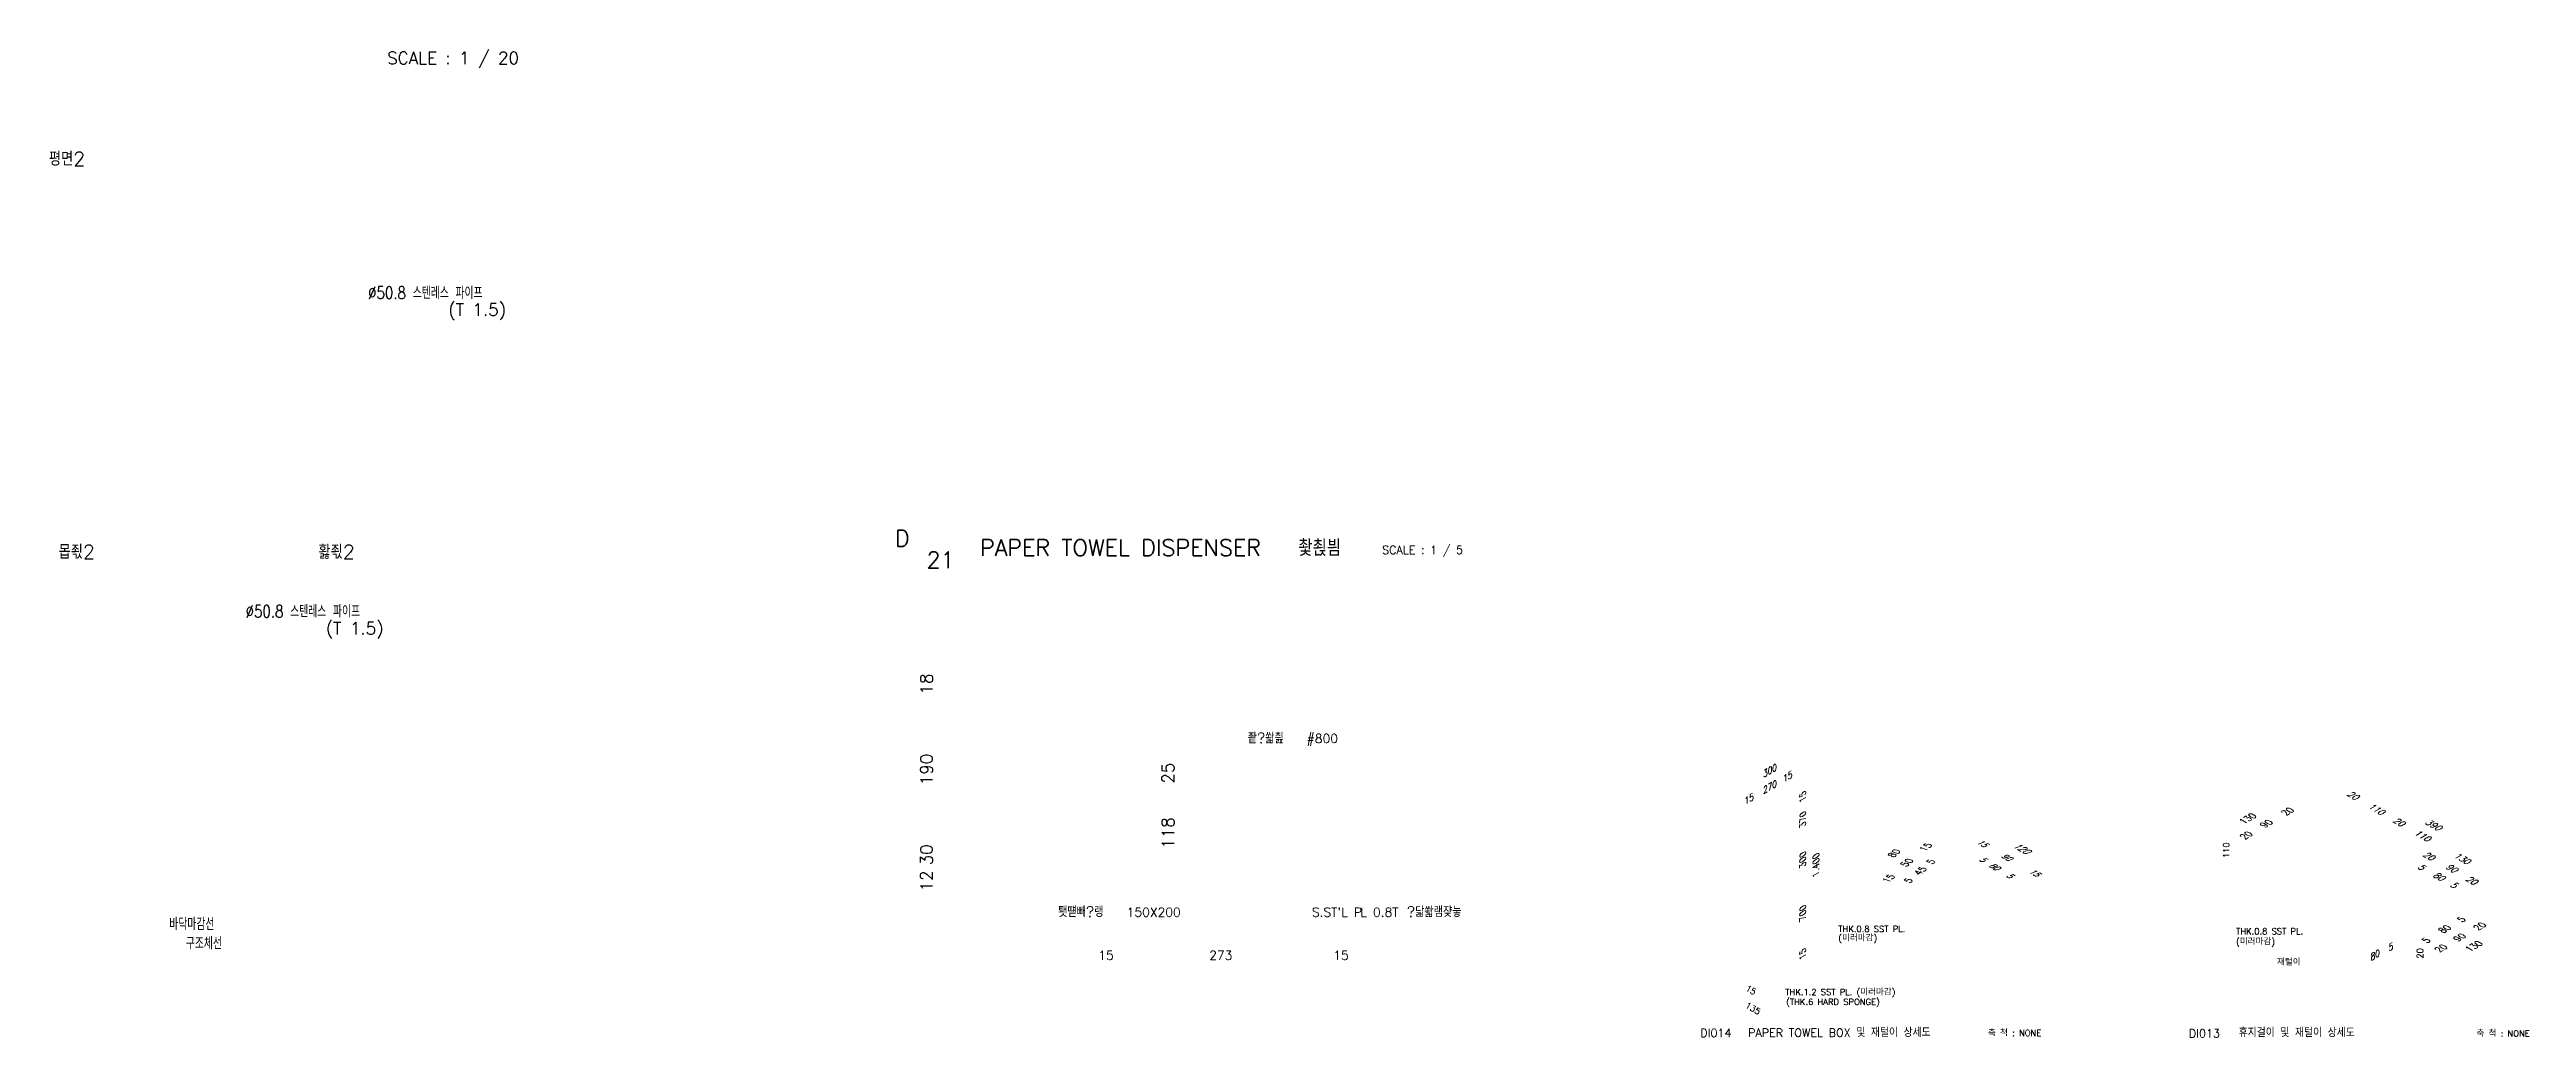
# Model space of a CAD drawing. Header units: inches. Extents: x -1249499 to 290957, y -589671 to 1013543.
# Drawn here: x -1157757 to -1151695, y 243434 to 245852 of the extents above; entities that cross this region are included whole.
import ezdxf
from ezdxf.enums import TextEntityAlignment as Align

# ---------------------------------------------------------------- set-up
doc = ezdxf.new("R2010")
doc.units = ezdxf.units.IN
doc.header["$MEASUREMENT"] = 0
for name, color, linetype in [('2DIM', 2, 'Continuous'), ('2TEXT', 3, 'Continuous'), ('3TEXT', 3, 'Continuous'), ('A-NOTE', 62, 'Continuous'), ('CON', 2, 'Continuous'), ('TEX', 7, 'Continuous'), ('text', 7, 'Continuous')]:
    doc.layers.add(name, color=color, linetype=linetype)
doc.styles.add('HDS', font='romans', dxfattribs={"height": 15, "bigfont": 'ghs'})
doc.styles.add('HS', font='romans', dxfattribs={"bigfont": 'hs'})
doc.styles.add('HS1', font='simplex', dxfattribs={"height": 30, "bigfont": 'ghs'})
doc.styles.add('HSH', font='romans', dxfattribs={"bigfont": 'hs'})
doc.styles.add('K_GEN', font='romans.shx', dxfattribs={"bigfont": 'ghs.shx'})
doc.styles.add('R14HS', font='romans.shx', dxfattribs={"bigfont": 'hsw.shx'})

msp = doc.modelspace()

# ---------------------------------------------------------------- texts
at = {"color": 3, "linetype": 'ByBlock', "style": 'HSH'}
for s, p in [('18', (-1155610.5, 244299.5)), ('190', (-1155610.5, 244090.3)), ('25', (-1155019.2, 244081.3)), ('118', (-1155019.2, 243934.8)), ('30', (-1155610.5, 243881.6)), ('12', (-1155610.5, 243817.4))]:
    msp.add_text(s, height=30, rotation=90, dxfattribs=at).set_placement(p, align=Align.MIDDLE)
at = {"layer": '2DIM', "style": 'HS1'}
for s, height, rotation, oblique, p in [('300', 15, 30, 30, (-1153562.7, 244069.9)), ('270', 15, 30, 30, (-1153562.7, 244029.9)), ('15', 15, 30, 30, (-1153513.6, 244058.2)), ('15', 15, 30, 30, (-1153608.2, 244003.6)), ('15', 15, 89.32205, 330, (-1153458.6, 244014.8)), ('20', 15, 330, 30, (-1152135.9, 244027.7)), ('370', 15, 89.32205, 330, (-1153458.6, 243952.7)), ('130', 15, 30, 330, (-1152386, 243956.4)), ('90', 15, 30, 330, (-1152334.8, 243947.1)), ('20', 15, 30, 330, (-1152283.1, 243976.9)), ('110', 15, 330, 30, (-1152083.7, 243997.3)), ('20', 15, 330, 30, (-1152023.3, 243962.7)), ('390', 15, 330, 30, (-1151944.4, 243958.7)), ('300', 15, 89.32205, 330, (-1153458.6, 243854.5)), ('1.400', 15, 89.32205, 330, (-1153426.4, 243831.4)), ('80', 15, 40, 330, (-1153244, 243874.1)), ('15', 15, 40, 330, (-1153166.5, 243889.2)), ('15', 12.99, 330, 40.73956, (-1153041.5, 243910.6)), ('120', 15, 330, 40.73956, (-1152953, 243901.6)), ('20', 15, 30, 330, (-1152384.1, 243918.4)), ('110', 15, 330, 30, (-1151971.1, 243932.3)), ('20', 15, 330, 30, (-1151950.2, 243879.4)), ('130', 15, 330, 30, (-1151874, 243876.5)), ('15', 15, 40, 330, (-1153257.4, 243812.4)), ('50', 15, 40, 330, (-1153212.5, 243851.3)), ('5', 15, 40, 330, (-1153204.1, 243811.3)), ('45', 15, 40, 330, (-1153179.7, 243831.1)), ('5', 15, 40, 330, (-1153149, 243857.5)), ('5', 13, 330, 40.73956, (-1153035.9, 243868.4)), ('80', 12.99, 330, 40.73956, (-1153012, 243853.7)), ('90', 12.99, 330, 40.73956, (-1152982.1, 243876.8)), ('5', 13, 330, 40.73956, (-1152969.5, 243828.8)), ('15', 12.99, 330, 40.73956, (-1152914, 243838.6)), ('5', 15, 330, 30, (-1151962.5, 243849.4)), ('80', 15, 330, 30, (-1151925.4, 243829.3)), ('90', 15, 330, 30, (-1151894.2, 243849.4)), ('20', 15, 330, 30, (-1151845.6, 243819.9)), ('5', 15, 330, 30, (-1151883.2, 243805.5)), ('700', 15, 89.32205, 330, (-1153458.6, 243723.4)), ('80', 15, 30, 330, (-1151898.4, 243689.2)), ('5', 15, 30, 330, (-1151852.1, 243715.8)), ('20', 15, 30, 330, (-1151812.7, 243695.9)), ('15', 15, 89.32205, 330, (-1153458.6, 243630)), ('80', 15, 30, 30, (-1152075.9, 243621.5)), ('5', 15, 30, 30, (-1152031.6, 243644.4)), ('5', 15, 30, 330, (-1151938.2, 243664.6)), ('20', 15, 30, 330, (-1151907.6, 243642)), ('90', 15, 30, 330, (-1151861.8, 243668.6)), ('130', 15, 30, 330, (-1151832.6, 243644))]:
    msp.add_text(s, height=height, rotation=rotation, dxfattribs=dict(at, oblique=oblique)).set_placement(p)
for s, rotation, p in [('110', 90, (-1152422, 243873.3)), ('20', 90, (-1151947.6, 243627.4)), ('135', 330, (-1153608.1, 243508.7)), ('15', 330, (-1153607.6, 243550.6))]:
    msp.add_text(s, height=15, rotation=rotation, dxfattribs=at).set_placement(p)
at = {"layer": '2TEXT', "style": 'HS'}
msp.add_text('SCALE : 1 / 5', height=20, dxfattribs=at).set_placement((-1154495.4, 244617.7))
at = {"layer": '3TEXT', "linetype": 'Continuous', "style": 'K_GEN'}
for s, p in [('THK.0.8 SST PL.', (-1153378.9, 243692.7)), ('THK.0.8 SST PL.', (-1152405.3, 243686.7)), ('(미러마감)', (-1153378.9, 243670.3)), ('(미러마감)', (-1152405.3, 243661.5)), ('재털이', (-1152305.4, 243611.4)), ('THK.1.2 SST PL. (미러마감)', (-1153508.5, 243538)), ('(THK.6 HARD SPONGE)', (-1153506.3, 243514.2))]:
    msp.add_text(s, height=15, dxfattribs=at).set_placement(p)
at = {"layer": '3TEXT'}
for s, height, style, p in [('PAPER TOWEL BOX 및 재털이 상세도', 20, 'K_GEN', (-1153599.8, 243436.1)), ('휴지걸이 및 재털이 상세도', 20, 'K_GEN', (-1152399, 243435.8)), ('DI014', 20, 'K_GEN', (-1153716.7, 243435.6)), ('축 척 : NONE', 15, 'HS1', (-1153012.7, 243437.9)), ('DI013', 20, 'K_GEN', (-1152521, 243434.5)), ('축 척 : NONE', 15, 'HS1', (-1151817.1, 243436.8))]:
    msp.add_text(s, height=height, dxfattribs=dict(at, style=style)).set_placement(p)
at = {"layer": 'A-NOTE', "color": 3}
for s, style, p in [('평면2', 'R14HS', (-1157758.5, 245568.1)), ('몹죇2', 'HSH', (-1157734.7, 244606.1)), ('홣죇2', 'HSH', (-1157098.7, 244606.1))]:
    msp.add_text(s, height=34.12, dxfattribs=dict(at, style=style)).set_placement(p)
at = {"layer": 'A-NOTE', "style": 'R14HS', "width": 0.8}
for s, p in [('%%c50.8 스텐레스 파이프', (-1156977.1, 245242.2)), ('%%c50.8 스텐레스 파이프', (-1157276.9, 244462.6)), ('바닥마감선', (-1157463.8, 243697.1)), ('구조체선', (-1157423.3, 243649.9))]:
    msp.add_text(s, height=30, dxfattribs=at).set_placement(p)
at = {"layer": 'A-NOTE', "style": 'R14HS'}
for p in [(-1156781, 245200.7), (-1157080.8, 244421.1)]:
    msp.add_text('(T 1.5)', height=30, dxfattribs=at).set_placement(p)
at = {"layer": 'CON', "style": 'HDS'}
for s, p in [('D', (-1155669.6, 244656.3)), ('21', (-1155576.1, 244603.3))]:
    msp.add_text(s, height=40, dxfattribs=at).set_placement(p, align=Align.MIDDLE)
at = {"layer": 'TEX', "color": 3, "style": 'R14HS'}
msp.add_text('SCALE : 1 / 20', height=30, dxfattribs=at).set_placement((-1156930.5, 245816.7))
at = {"layer": 'TEX', "style": 'HSH'}
for s, height, p in [('좥?쏿칊', 26, (-1154824.3, 244154.4)), ('#800', 22, (-1154679.9, 244155.3)), ('퇫떋빼?랭', 26, (-1155288.4, 243729.3)), ('150X200', 22, (-1155120.4, 243730.1)), ("S.ST'L P", 22, (-1154667.2, 243730.1)), ('L 0.8T', 22, (-1154548.8, 243730.1)), ('?닯쏿램쟞늫', 26, (-1154434.7, 243729.3)), ('15', 22, (-1155190.1, 243624.6)), ('273', 22, (-1154918.6, 243624.6)), ('15', 22, (-1154614.9, 243624.6))]:
    msp.add_text(s, height=height, dxfattribs=at).set_placement(p)
at = {"layer": 'text', "style": 'HSH'}
for s, p in [('PAPER TOWEL DISPENSER', (-1155479.4, 244613.2)), ('촻쵡븸', (-1154700.5, 244612.9))]:
    msp.add_text(s, height=40, dxfattribs=at).set_placement(p)

doc.saveas('drawing.dxf')
